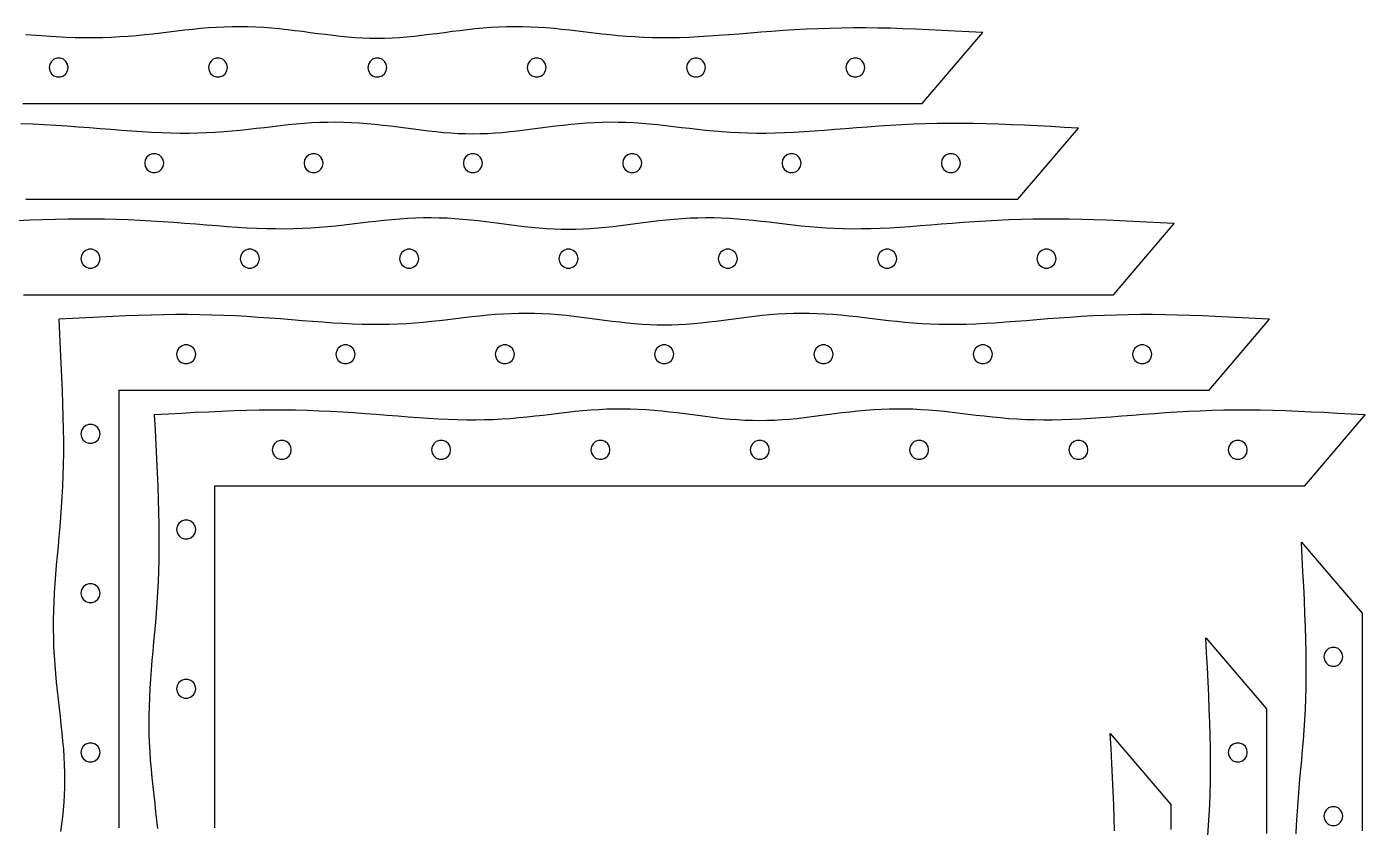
# Model space of a CAD drawing. Header units: metres. Extents: x 28 to 1492, y 12 to 1398.
# Drawn here: x 530 to 950, y 806.5 to 1057.8 of the extents above; entities that cross this region are included whole.
import ezdxf

# ---------------------------------------------------------------- set-up
doc = ezdxf.new("R2010")
doc.units = ezdxf.units.M

msp = doc.modelspace()

# ---------------------------------------------------------------- linework, layer by layer
for points in [[(528.76, 1033.69), (531.72, 1033.69), (534.64, 1033.69), (537.51, 1033.69), (540.34, 1033.69), (543.13, 1033.69), (545.89, 1033.69), (548.6, 1033.7), (551.28, 1033.7), (553.93, 1033.69), (556.54, 1033.69), (559.13, 1033.69), (561.68, 1033.69), (564.21, 1033.69), (566.7, 1033.69), (569.17, 1033.69), (571.62, 1033.69), (574.04, 1033.69), (576.44, 1033.7), (578.82, 1033.69), (581.18, 1033.69), (583.51, 1033.69), (585.83, 1033.7), (588.13, 1033.69), (590.42, 1033.7), (592.68, 1033.69), (594.93, 1033.69), (597.17, 1033.69), (599.4, 1033.69), (601.61, 1033.7), (603.8, 1033.69), (605.99, 1033.69), (608.17, 1033.69), (610.33, 1033.7), (612.49, 1033.69), (614.64, 1033.69), (616.78, 1033.69), (618.91, 1033.7), (621.04, 1033.7), (623.16, 1033.69), (625.28, 1033.69), (627.39, 1033.69), (629.5, 1033.7), (631.6, 1033.7), (633.71, 1033.69), (635.81, 1033.69), (637.91, 1033.69), (640, 1033.7), (642.09, 1033.69), (644.19, 1033.69), (646.29, 1033.7), (648.4, 1033.7), (650.5, 1033.7), (652.61, 1033.69), (654.72, 1033.69), (656.84, 1033.69), (658.96, 1033.7), (661.09, 1033.7), (663.22, 1033.69), (665.36, 1033.69), (667.51, 1033.69), (669.67, 1033.69), (671.83, 1033.69), (674.01, 1033.7), (676.2, 1033.69), (678.39, 1033.69), (680.6, 1033.69), (682.83, 1033.7), (685.07, 1033.69), (687.32, 1033.7), (689.58, 1033.7), (691.87, 1033.69), (694.17, 1033.69), (696.49, 1033.69), (698.82, 1033.7), (701.18, 1033.69), (703.56, 1033.69), (705.96, 1033.69), (708.38, 1033.69), (710.83, 1033.69), (713.3, 1033.69), (715.79, 1033.69), (718.32, 1033.69), (720.87, 1033.7), (723.46, 1033.69), (726.07, 1033.7), (728.72, 1033.69), (731.4, 1033.69), (734.11, 1033.7), (736.87, 1033.69), (739.66, 1033.7), (742.49, 1033.69), (745.36, 1033.7), (748.28, 1033.7), (751.24, 1033.69), (754.25, 1033.7), (757.31, 1033.69), (760.43, 1033.69), (763.59, 1033.7), (766.82, 1033.69), (770.1, 1033.7), (773.44, 1033.7), (776.85, 1033.69), (780.33, 1033.69), (783.88, 1033.69), (787.5, 1033.7), (791.2, 1033.69), (794.98, 1033.69), (798.85, 1033.7), (802.8, 1033.7), (806.85, 1033.69), (811, 1033.7), (830, 1056)], [(830, 1056), (825.61, 1056.22), (821.33, 1056.45), (817.13, 1056.67), (813.01, 1056.87), (808.95, 1057.05), (804.95, 1057.2), (801.01, 1057.32), (797.11, 1057.41), (793.25, 1057.45), (789.43, 1057.45), (785.65, 1057.4), (781.91, 1057.31), (778.2, 1057.18), (774.54, 1057.02), (770.92, 1056.82), (767.35, 1056.59), (763.83, 1056.34), (760.36, 1056.07), (756.95, 1055.8), (753.59, 1055.53), (750.3, 1055.27), (747.07, 1055.03), (743.91, 1054.81), (740.81, 1054.63), (737.77, 1054.49), (734.8, 1054.38), (731.9, 1054.33), (729.05, 1054.32), (726.26, 1054.37), (723.52, 1054.46), (720.83, 1054.6), (718.18, 1054.78), (715.57, 1055), (712.99, 1055.25), (710.44, 1055.53), (707.92, 1055.82), (705.4, 1056.12), (702.91, 1056.42), (700.42, 1056.71), (697.94, 1056.98), (695.46, 1057.23), (692.98, 1057.43), (690.51, 1057.6), (688.03, 1057.72), (685.55, 1057.79), (683.08, 1057.81), (680.6, 1057.77), (678.13, 1057.68), (675.66, 1057.54), (673.2, 1057.35), (670.75, 1057.12), (668.31, 1056.86), (665.88, 1056.57), (663.46, 1056.27), (661.06, 1055.95), (658.67, 1055.63), (656.3, 1055.33), (653.94, 1055.04), (651.59, 1054.78), (649.26, 1054.56), (646.93, 1054.38), (644.62, 1054.24), (642.3, 1054.16), (640, 1054.14), (637.7, 1054.16), (635.38, 1054.24), (633.07, 1054.38), (630.74, 1054.56), (628.41, 1054.78), (626.06, 1055.04), (623.7, 1055.33), (621.33, 1055.63), (618.94, 1055.95), (616.54, 1056.27), (614.12, 1056.57), (611.69, 1056.86), (609.25, 1057.12), (606.8, 1057.35), (604.34, 1057.54), (601.87, 1057.68), (599.4, 1057.77), (596.92, 1057.81), (594.45, 1057.79), (591.97, 1057.72), (589.49, 1057.6), (587.02, 1057.43), (584.54, 1057.23), (582.06, 1056.98), (579.58, 1056.71), (577.09, 1056.42), (574.6, 1056.12), (572.08, 1055.82), (569.56, 1055.53), (567.01, 1055.25), (564.43, 1055), (561.82, 1054.78), (559.17, 1054.6), (556.48, 1054.46), (553.74, 1054.37), (550.95, 1054.32), (548.1, 1054.33), (545.2, 1054.38), (542.23, 1054.49), (539.19, 1054.63), (536.09, 1054.81), (532.93, 1055.03), (529.7, 1055.27)], [(543, 1045), (542.81, 1046.02), (542.29, 1046.92), (541.5, 1047.59), (540.52, 1047.95), (539.48, 1047.95), (538.51, 1047.59), (537.71, 1046.92), (537.19, 1046.02), (537, 1045), (537.19, 1043.98), (537.71, 1043.08), (538.5, 1042.41), (539.48, 1042.05), (540.52, 1042.05), (541.5, 1042.41), (542.29, 1043.08), (542.81, 1043.98), (543, 1045)], [(593, 1045), (592.81, 1046.02), (592.29, 1046.92), (591.5, 1047.59), (590.52, 1047.95), (589.48, 1047.95), (588.51, 1047.59), (587.71, 1046.92), (587.19, 1046.02), (587, 1045), (587.19, 1043.98), (587.71, 1043.08), (588.5, 1042.41), (589.48, 1042.05), (590.52, 1042.05), (591.5, 1042.41), (592.29, 1043.08), (592.81, 1043.98), (593, 1045)], [(643, 1045), (642.81, 1046.02), (642.29, 1046.92), (641.5, 1047.59), (640.52, 1047.95), (639.48, 1047.95), (638.51, 1047.59), (637.71, 1046.92), (637.19, 1046.02), (637, 1045), (637.19, 1043.98), (637.71, 1043.08), (638.5, 1042.41), (639.48, 1042.05), (640.52, 1042.05), (641.5, 1042.41), (642.29, 1043.08), (642.81, 1043.98), (643, 1045)], [(693, 1045), (692.81, 1046.02), (692.29, 1046.92), (691.5, 1047.59), (690.52, 1047.95), (689.48, 1047.95), (688.51, 1047.59), (687.71, 1046.92), (687.19, 1046.02), (687, 1045), (687.19, 1043.98), (687.71, 1043.08), (688.5, 1042.41), (689.48, 1042.05), (690.52, 1042.05), (691.5, 1042.41), (692.29, 1043.08), (692.81, 1043.98), (693, 1045)], [(743, 1045), (742.81, 1046.02), (742.29, 1046.92), (741.5, 1047.59), (740.52, 1047.95), (739.48, 1047.95), (738.51, 1047.59), (737.71, 1046.92), (737.19, 1046.02), (737, 1045), (737.19, 1043.98), (737.71, 1043.08), (738.5, 1042.41), (739.48, 1042.05), (740.52, 1042.05), (741.5, 1042.41), (742.29, 1043.08), (742.81, 1043.98), (743, 1045)], [(793, 1045), (792.81, 1046.02), (792.29, 1046.92), (791.5, 1047.59), (790.52, 1047.95), (789.48, 1047.95), (788.51, 1047.59), (787.71, 1046.92), (787.19, 1046.02), (787, 1045), (787.19, 1043.98), (787.71, 1043.08), (788.5, 1042.41), (789.48, 1042.05), (790.52, 1042.05), (791.5, 1042.41), (792.29, 1043.08), (792.81, 1043.98), (793, 1045)], [(860, 1026), (855.61, 1026.22), (851.33, 1026.45), (847.13, 1026.67), (843.01, 1026.87), (838.95, 1027.05), (834.95, 1027.2), (831.01, 1027.32), (827.11, 1027.41), (823.25, 1027.45), (819.43, 1027.45), (815.65, 1027.4), (811.91, 1027.31), (808.2, 1027.18), (804.54, 1027.02), (800.92, 1026.82), (797.35, 1026.59), (793.83, 1026.34), (790.36, 1026.07), (786.95, 1025.8), (783.59, 1025.53), (780.3, 1025.27), (777.07, 1025.03), (773.91, 1024.81), (770.81, 1024.63), (767.77, 1024.49), (764.8, 1024.38), (761.9, 1024.33), (759.05, 1024.32), (756.26, 1024.37), (753.52, 1024.46), (750.83, 1024.6), (748.18, 1024.78), (745.57, 1025), (742.99, 1025.25), (740.44, 1025.53), (737.92, 1025.82), (735.4, 1026.12), (732.91, 1026.42), (730.42, 1026.71), (727.94, 1026.98), (725.46, 1027.23), (722.98, 1027.43), (720.51, 1027.6), (718.03, 1027.72), (715.55, 1027.79), (713.08, 1027.81), (710.6, 1027.77), (708.13, 1027.68), (705.66, 1027.54), (703.2, 1027.35), (700.75, 1027.12), (698.31, 1026.86), (695.88, 1026.57), (693.46, 1026.27), (691.06, 1025.95), (688.67, 1025.63), (686.3, 1025.33), (683.94, 1025.04), (681.59, 1024.78), (679.26, 1024.56), (676.93, 1024.38), (674.62, 1024.24), (672.3, 1024.16), (670, 1024.14), (667.7, 1024.16), (665.38, 1024.24), (663.07, 1024.38), (660.74, 1024.56), (658.41, 1024.78), (656.06, 1025.04), (653.7, 1025.33), (651.33, 1025.63), (648.94, 1025.95), (646.54, 1026.27), (644.12, 1026.57), (641.69, 1026.86), (639.25, 1027.12), (636.8, 1027.35), (634.34, 1027.54), (631.87, 1027.68), (629.4, 1027.77), (626.92, 1027.81), (624.45, 1027.79), (621.97, 1027.72), (619.49, 1027.6), (617.02, 1027.43), (614.54, 1027.23), (612.06, 1026.98), (609.58, 1026.71), (607.09, 1026.42), (604.6, 1026.12), (602.08, 1025.82), (599.56, 1025.53), (597.01, 1025.25), (594.43, 1025), (591.82, 1024.78), (589.17, 1024.6), (586.48, 1024.46), (583.74, 1024.37), (580.95, 1024.32), (578.1, 1024.33), (575.2, 1024.38), (572.23, 1024.49), (569.19, 1024.63), (566.09, 1024.81), (562.93, 1025.03), (559.7, 1025.27), (556.41, 1025.53), (553.05, 1025.8), (549.64, 1026.07), (546.17, 1026.34), (542.65, 1026.59), (539.08, 1026.82), (535.46, 1027.02), (531.8, 1027.18), (528.09, 1027.31)], [(529.67, 1003.69), (533.15, 1003.69), (536.56, 1003.7), (539.9, 1003.69), (543.18, 1003.69), (546.41, 1003.69), (549.57, 1003.69), (552.69, 1003.7), (555.75, 1003.69), (558.76, 1003.69), (561.72, 1003.69), (564.64, 1003.69), (567.51, 1003.69), (570.34, 1003.69), (573.13, 1003.69), (575.89, 1003.69), (578.6, 1003.7), (581.28, 1003.7), (583.93, 1003.69), (586.54, 1003.69), (589.13, 1003.69), (591.68, 1003.69), (594.21, 1003.69), (596.7, 1003.69), (599.17, 1003.69), (601.62, 1003.69), (604.04, 1003.69), (606.44, 1003.7), (608.82, 1003.69), (611.18, 1003.69), (613.51, 1003.69), (615.83, 1003.7), (618.13, 1003.69), (620.42, 1003.7), (622.68, 1003.69), (624.93, 1003.69), (627.17, 1003.69), (629.4, 1003.69), (631.61, 1003.7), (633.8, 1003.69), (635.99, 1003.69), (638.17, 1003.69), (640.33, 1003.7), (642.49, 1003.69), (644.64, 1003.69), (646.78, 1003.69), (648.91, 1003.7), (651.04, 1003.7), (653.16, 1003.69), (655.28, 1003.69), (657.39, 1003.69), (659.5, 1003.7), (661.6, 1003.7), (663.71, 1003.69), (665.81, 1003.69), (667.91, 1003.69), (670, 1003.7), (672.09, 1003.69), (674.19, 1003.69), (676.29, 1003.7), (678.4, 1003.7), (680.5, 1003.7), (682.61, 1003.69), (684.72, 1003.69), (686.84, 1003.69), (688.96, 1003.7), (691.09, 1003.7), (693.22, 1003.69), (695.36, 1003.69), (697.51, 1003.69), (699.67, 1003.69), (701.83, 1003.69), (704.01, 1003.7), (706.2, 1003.69), (708.39, 1003.69), (710.6, 1003.69), (712.83, 1003.7), (715.07, 1003.69), (717.32, 1003.7), (719.58, 1003.7), (721.87, 1003.69), (724.17, 1003.69), (726.49, 1003.69), (728.82, 1003.7), (731.18, 1003.69), (733.56, 1003.69), (735.96, 1003.69), (738.38, 1003.69), (740.83, 1003.69), (743.3, 1003.69), (745.79, 1003.69), (748.32, 1003.69), (750.87, 1003.7), (753.46, 1003.69), (756.07, 1003.7), (758.72, 1003.69), (761.4, 1003.69), (764.11, 1003.7), (766.87, 1003.69), (769.66, 1003.7), (772.49, 1003.69), (775.36, 1003.7), (778.28, 1003.7), (781.24, 1003.69), (784.25, 1003.7), (787.31, 1003.69), (790.43, 1003.69), (793.59, 1003.7), (796.82, 1003.69), (800.1, 1003.7), (803.44, 1003.7), (806.85, 1003.69), (810.33, 1003.69), (813.88, 1003.69), (817.5, 1003.7), (821.2, 1003.69), (824.98, 1003.69), (828.85, 1003.7), (832.8, 1003.7), (836.85, 1003.69), (841, 1003.7), (860, 1026)], [(573, 1015), (572.81, 1016.02), (572.29, 1016.92), (571.5, 1017.59), (570.52, 1017.95), (569.48, 1017.95), (568.51, 1017.59), (567.71, 1016.92), (567.19, 1016.02), (567, 1015), (567.19, 1013.98), (567.71, 1013.08), (568.5, 1012.41), (569.48, 1012.05), (570.52, 1012.05), (571.5, 1012.41), (572.29, 1013.08), (572.81, 1013.98), (573, 1015)], [(623, 1015), (622.81, 1016.02), (622.29, 1016.92), (621.5, 1017.59), (620.52, 1017.95), (619.48, 1017.95), (618.51, 1017.59), (617.71, 1016.92), (617.19, 1016.02), (617, 1015), (617.19, 1013.98), (617.71, 1013.08), (618.5, 1012.41), (619.48, 1012.05), (620.52, 1012.05), (621.5, 1012.41), (622.29, 1013.08), (622.81, 1013.98), (623, 1015)], [(673, 1015), (672.81, 1016.02), (672.29, 1016.92), (671.5, 1017.59), (670.52, 1017.95), (669.48, 1017.95), (668.51, 1017.59), (667.71, 1016.92), (667.19, 1016.02), (667, 1015), (667.19, 1013.98), (667.71, 1013.08), (668.5, 1012.41), (669.48, 1012.05), (670.52, 1012.05), (671.5, 1012.41), (672.29, 1013.08), (672.81, 1013.98), (673, 1015)], [(723, 1015), (722.81, 1016.02), (722.29, 1016.92), (721.5, 1017.59), (720.52, 1017.95), (719.48, 1017.95), (718.51, 1017.59), (717.71, 1016.92), (717.19, 1016.02), (717, 1015), (717.19, 1013.98), (717.71, 1013.08), (718.5, 1012.41), (719.48, 1012.05), (720.52, 1012.05), (721.5, 1012.41), (722.29, 1013.08), (722.81, 1013.98), (723, 1015)], [(773, 1015), (772.81, 1016.02), (772.29, 1016.92), (771.5, 1017.59), (770.52, 1017.95), (769.48, 1017.95), (768.51, 1017.59), (767.71, 1016.92), (767.19, 1016.02), (767, 1015), (767.19, 1013.98), (767.71, 1013.08), (768.5, 1012.41), (769.48, 1012.05), (770.52, 1012.05), (771.5, 1012.41), (772.29, 1013.08), (772.81, 1013.98), (773, 1015)], [(823, 1015), (822.81, 1016.02), (822.29, 1016.92), (821.5, 1017.59), (820.52, 1017.95), (819.48, 1017.95), (818.51, 1017.59), (817.71, 1016.92), (817.19, 1016.02), (817, 1015), (817.19, 1013.98), (817.71, 1013.08), (818.5, 1012.41), (819.48, 1012.05), (820.52, 1012.05), (821.5, 1012.41), (822.29, 1013.08), (822.81, 1013.98), (823, 1015)], [(890, 996), (885.61, 996.22), (881.33, 996.45), (877.13, 996.67), (873.01, 996.87), (868.95, 997.05), (864.95, 997.2), (861.01, 997.32), (857.11, 997.41), (853.25, 997.45), (849.43, 997.45), (845.65, 997.4), (841.91, 997.31), (838.2, 997.18), (834.54, 997.02), (830.92, 996.82), (827.35, 996.59), (823.83, 996.34), (820.36, 996.07), (816.95, 995.8), (813.59, 995.53), (810.3, 995.27), (807.07, 995.03), (803.91, 994.81), (800.81, 994.63), (797.77, 994.49), (794.8, 994.38), (791.9, 994.33), (789.05, 994.32), (786.26, 994.37), (783.52, 994.46), (780.83, 994.6), (778.18, 994.78), (775.57, 995), (772.99, 995.25), (770.44, 995.53), (767.92, 995.82), (765.4, 996.12), (762.91, 996.42), (760.42, 996.71), (757.94, 996.98), (755.46, 997.23), (752.98, 997.43), (750.51, 997.6), (748.03, 997.72), (745.55, 997.79), (743.08, 997.81), (740.6, 997.77), (738.13, 997.68), (735.66, 997.54), (733.2, 997.35), (730.75, 997.12), (728.31, 996.86), (725.88, 996.57), (723.46, 996.27), (721.06, 995.95), (718.67, 995.63), (716.3, 995.33), (713.94, 995.04), (711.59, 994.78), (709.26, 994.56), (706.93, 994.38), (704.62, 994.24), (702.3, 994.16), (700, 994.14), (697.7, 994.16), (695.38, 994.24), (693.07, 994.38), (690.74, 994.56), (688.41, 994.78), (686.06, 995.04), (683.7, 995.33), (681.33, 995.63), (678.94, 995.95), (676.54, 996.27), (674.12, 996.57), (671.69, 996.86), (669.25, 997.12), (666.8, 997.35), (664.34, 997.54), (661.87, 997.68), (659.4, 997.77), (656.92, 997.81), (654.45, 997.79), (651.97, 997.72), (649.49, 997.6), (647.02, 997.43), (644.54, 997.23), (642.06, 996.98), (639.58, 996.71), (637.09, 996.42), (634.6, 996.12), (632.08, 995.82), (629.56, 995.53), (627.01, 995.25), (624.43, 995), (621.82, 994.78), (619.17, 994.6), (616.48, 994.46), (613.74, 994.37), (610.95, 994.32), (608.1, 994.33), (605.2, 994.38), (602.23, 994.49), (599.19, 994.63), (596.09, 994.81), (592.93, 995.03), (589.7, 995.27), (586.41, 995.53), (583.05, 995.8), (579.64, 996.07), (576.17, 996.34), (572.65, 996.59), (569.08, 996.82), (565.46, 997.02), (561.8, 997.18), (558.09, 997.31), (554.35, 997.4), (550.57, 997.45), (546.75, 997.45), (542.89, 997.41), (538.99, 997.32), (535.05, 997.2), (531.05, 997.05), (526.99, 996.87)], [(529.01, 973.69), (533.15, 973.69), (537.2, 973.69), (541.15, 973.69), (545.02, 973.69), (548.8, 973.69), (552.5, 973.69), (556.12, 973.69), (559.67, 973.69), (563.15, 973.69), (566.56, 973.7), (569.9, 973.69), (573.18, 973.69), (576.41, 973.69), (579.57, 973.69), (582.69, 973.7), (585.75, 973.69), (588.76, 973.69), (591.72, 973.69), (594.64, 973.69), (597.51, 973.69), (600.34, 973.69), (603.13, 973.69), (605.89, 973.69), (608.6, 973.7), (611.28, 973.7), (613.93, 973.69), (616.54, 973.69), (619.13, 973.69), (621.68, 973.69), (624.21, 973.69), (626.7, 973.69), (629.17, 973.69), (631.62, 973.69), (634.04, 973.69), (636.44, 973.7), (638.82, 973.69), (641.18, 973.69), (643.51, 973.69), (645.83, 973.7), (648.13, 973.69), (650.42, 973.7), (652.68, 973.69), (654.93, 973.69), (657.17, 973.69), (659.4, 973.69), (661.61, 973.7), (663.8, 973.69), (665.99, 973.69), (668.17, 973.69), (670.33, 973.7), (672.49, 973.69), (674.64, 973.69), (676.78, 973.69), (678.91, 973.7), (681.04, 973.7), (683.16, 973.69), (685.28, 973.69), (687.39, 973.69), (689.5, 973.7), (691.6, 973.7), (693.71, 973.69), (695.81, 973.69), (697.91, 973.69), (700, 973.7), (702.09, 973.69), (704.19, 973.69), (706.29, 973.7), (708.4, 973.7), (710.5, 973.7), (712.61, 973.69), (714.72, 973.69), (716.84, 973.69), (718.96, 973.7), (721.09, 973.7), (723.22, 973.69), (725.36, 973.69), (727.51, 973.69), (729.67, 973.69), (731.83, 973.69), (734.01, 973.7), (736.2, 973.69), (738.39, 973.69), (740.6, 973.69), (742.83, 973.7), (745.07, 973.69), (747.32, 973.7), (749.58, 973.7), (751.87, 973.69), (754.17, 973.69), (756.49, 973.69), (758.82, 973.7), (761.18, 973.69), (763.56, 973.69), (765.96, 973.69), (768.38, 973.69), (770.83, 973.69), (773.3, 973.69), (775.79, 973.69), (778.32, 973.69), (780.87, 973.7), (783.46, 973.69), (786.07, 973.7), (788.72, 973.69), (791.4, 973.69), (794.11, 973.7), (796.87, 973.69), (799.66, 973.7), (802.49, 973.69), (805.36, 973.7), (808.28, 973.7), (811.24, 973.69), (814.25, 973.7), (817.31, 973.69), (820.43, 973.69), (823.59, 973.7), (826.82, 973.69), (830.1, 973.7), (833.44, 973.7), (836.85, 973.69), (840.33, 973.69), (843.88, 973.69), (847.5, 973.7), (851.2, 973.69), (854.98, 973.69), (858.85, 973.7), (862.8, 973.7), (866.85, 973.69), (871, 973.7), (890, 996)], [(553, 985), (552.81, 986.02), (552.29, 986.92), (551.5, 987.59), (550.52, 987.95), (549.48, 987.95), (548.51, 987.59), (547.71, 986.92), (547.19, 986.02), (547, 985), (547.19, 983.98), (547.71, 983.08), (548.5, 982.41), (549.48, 982.05), (550.52, 982.05), (551.5, 982.41), (552.29, 983.08), (552.81, 983.98), (553, 985)], [(603, 985), (602.81, 986.02), (602.29, 986.92), (601.5, 987.59), (600.52, 987.95), (599.48, 987.95), (598.51, 987.59), (597.71, 986.92), (597.19, 986.02), (597, 985), (597.19, 983.98), (597.71, 983.08), (598.5, 982.41), (599.48, 982.05), (600.52, 982.05), (601.5, 982.41), (602.29, 983.08), (602.81, 983.98), (603, 985)], [(653, 985), (652.81, 986.02), (652.29, 986.92), (651.5, 987.59), (650.52, 987.95), (649.48, 987.95), (648.51, 987.59), (647.71, 986.92), (647.19, 986.02), (647, 985), (647.19, 983.98), (647.71, 983.08), (648.5, 982.41), (649.48, 982.05), (650.52, 982.05), (651.5, 982.41), (652.29, 983.08), (652.81, 983.98), (653, 985)], [(703, 985), (702.81, 986.02), (702.29, 986.92), (701.5, 987.59), (700.52, 987.95), (699.48, 987.95), (698.51, 987.59), (697.71, 986.92), (697.19, 986.02), (697, 985), (697.19, 983.98), (697.71, 983.08), (698.5, 982.41), (699.48, 982.05), (700.52, 982.05), (701.5, 982.41), (702.29, 983.08), (702.81, 983.98), (703, 985)], [(753, 985), (752.81, 986.02), (752.29, 986.92), (751.5, 987.59), (750.52, 987.95), (749.48, 987.95), (748.51, 987.59), (747.71, 986.92), (747.19, 986.02), (747, 985), (747.19, 983.98), (747.71, 983.08), (748.5, 982.41), (749.48, 982.05), (750.52, 982.05), (751.5, 982.41), (752.29, 983.08), (752.81, 983.98), (753, 985)], [(803, 985), (802.81, 986.02), (802.29, 986.92), (801.5, 987.59), (800.52, 987.95), (799.48, 987.95), (798.51, 987.59), (797.71, 986.92), (797.19, 986.02), (797, 985), (797.19, 983.98), (797.71, 983.08), (798.5, 982.41), (799.48, 982.05), (800.52, 982.05), (801.5, 982.41), (802.29, 983.08), (802.81, 983.98), (803, 985)], [(853, 985), (852.81, 986.02), (852.29, 986.92), (851.5, 987.59), (850.52, 987.95), (849.48, 987.95), (848.51, 987.59), (847.71, 986.92), (847.19, 986.02), (847, 985), (847.19, 983.98), (847.71, 983.08), (848.5, 982.41), (849.48, 982.05), (850.52, 982.05), (851.5, 982.41), (852.29, 983.08), (852.81, 983.98), (853, 985)], [(920, 966), (915.61, 966.22), (911.33, 966.45), (907.13, 966.67), (903.01, 966.87), (898.95, 967.05), (894.95, 967.2), (891.01, 967.32), (887.11, 967.41), (883.25, 967.45), (879.43, 967.45), (875.65, 967.4), (871.91, 967.31), (868.2, 967.18), (864.54, 967.02), (860.92, 966.82), (857.35, 966.59), (853.83, 966.34), (850.36, 966.07), (846.95, 965.8), (843.59, 965.53), (840.3, 965.27), (837.07, 965.03), (833.91, 964.81), (830.81, 964.63), (827.77, 964.49), (824.8, 964.38), (821.9, 964.33), (819.05, 964.32), (816.26, 964.37), (813.52, 964.46), (810.83, 964.6), (808.18, 964.78), (805.57, 965), (802.99, 965.25), (800.44, 965.53), (797.92, 965.82), (795.4, 966.12), (792.91, 966.42), (790.42, 966.71), (787.94, 966.98), (785.46, 967.23), (782.98, 967.43), (780.51, 967.6), (778.03, 967.72), (775.55, 967.79), (773.08, 967.81), (770.6, 967.77), (768.13, 967.68), (765.66, 967.54), (763.2, 967.35), (760.75, 967.12), (758.31, 966.86), (755.88, 966.57), (753.46, 966.27), (751.06, 965.95), (748.67, 965.63), (746.3, 965.33), (743.94, 965.04), (741.59, 964.78), (739.26, 964.56), (736.93, 964.38), (734.62, 964.24), (732.3, 964.16), (730, 964.14), (727.7, 964.16), (725.38, 964.24), (723.07, 964.38), (720.74, 964.56), (718.41, 964.78), (716.06, 965.04), (713.7, 965.33), (711.33, 965.63), (708.94, 965.95), (706.54, 966.27), (704.12, 966.57), (701.69, 966.86), (699.25, 967.12), (696.8, 967.35), (694.34, 967.54), (691.87, 967.68), (689.4, 967.77), (686.92, 967.81), (684.45, 967.79), (681.97, 967.72), (679.49, 967.6), (677.02, 967.43), (674.54, 967.23), (672.06, 966.98), (669.58, 966.71), (667.09, 966.42), (664.6, 966.12), (662.08, 965.82), (659.56, 965.53), (657.01, 965.25), (654.43, 965), (651.82, 964.78), (649.17, 964.6), (646.48, 964.46), (643.74, 964.37), (640.95, 964.32), (638.1, 964.33), (635.2, 964.38), (632.23, 964.49), (629.19, 964.63), (626.09, 964.81), (622.93, 965.03), (619.7, 965.27), (616.41, 965.53), (613.05, 965.8), (609.64, 966.07), (606.17, 966.34), (602.65, 966.59), (599.08, 966.82), (595.46, 967.02), (591.8, 967.18), (588.09, 967.31), (584.35, 967.4), (580.57, 967.45), (576.75, 967.45), (572.89, 967.41), (568.99, 967.32), (565.05, 967.2), (561.05, 967.05), (556.99, 966.87), (552.87, 966.67), (548.67, 966.45), (544.39, 966.22), (540.01, 966), (540.24, 961.26), (540.47, 956.65), (540.69, 952.16), (540.9, 947.78), (541.08, 943.53), (541.24, 939.4), (541.36, 935.38), (541.45, 931.48), (541.49, 927.7), (541.49, 924.02), (541.44, 920.44), (541.35, 916.96), (541.22, 913.58), (541.05, 910.27), (540.84, 907.04), (540.61, 903.88), (540.35, 900.78), (540.08, 897.73), (539.81, 894.72), (539.53, 891.76), (539.27, 888.82), (539.02, 885.91), (538.8, 883.02), (538.61, 880.14), (538.46, 877.28), (538.36, 874.43), (538.3, 871.59), (538.3, 868.76), (538.34, 865.94), (538.43, 863.12), (538.58, 860.33), (538.76, 857.54), (538.99, 854.78), (539.25, 852.03), (539.53, 849.31), (539.83, 846.61), (540.14, 843.94), (540.44, 841.3), (540.74, 838.69), (541.02, 836.12), (541.26, 833.58), (541.48, 831.07), (541.65, 828.6), (541.77, 826.15), (541.84, 823.74), (541.86, 821.36), (541.82, 819), (541.73, 816.66), (541.58, 814.34), (541.39, 812.03), (541.16, 809.74), (540.89, 807.46), (540.6, 805.18)], [(559, 806.33), (559, 808.4), (559.01, 810.47), (559, 812.56), (559, 814.65), (559, 816.76), (559.01, 818.87), (559, 821), (559, 823.14), (559, 825.3), (559, 827.47), (559, 829.65), (559, 831.85), (559, 834.07), (559, 836.31), (559, 838.57), (559, 840.84), (559, 843.14), (559, 845.46), (559, 847.8), (559, 850.17), (559, 852.56), (559, 854.98), (559, 857.42), (559, 859.89), (559, 862.39), (559, 864.93), (559, 867.49), (559, 870.09), (559, 872.73), (559, 875.4), (559, 878.11), (559, 880.86), (559, 883.66), (559, 886.49), (559, 889.38), (559, 892.31), (559, 895.29), (559, 898.32), (559, 901.4), (559, 904.55), (559, 907.75), (559, 911.01), (559, 914.34), (559, 917.74), (559, 921.2), (559, 924.74), (559, 928.36), (559.01, 932.06), (559, 935.85), (559, 939.73), (559.01, 943.69), (563.15, 943.69), (567.2, 943.69), (571.15, 943.69), (575.02, 943.69), (578.8, 943.69), (582.5, 943.69), (586.12, 943.69), (589.67, 943.69), (593.15, 943.69), (596.56, 943.7), (599.9, 943.69), (603.18, 943.69), (606.41, 943.69), (609.57, 943.69), (612.69, 943.7), (615.75, 943.69), (618.76, 943.69), (621.72, 943.69), (624.64, 943.69), (627.51, 943.69), (630.34, 943.69), (633.13, 943.69), (635.89, 943.69), (638.6, 943.7), (641.28, 943.7), (643.93, 943.69), (646.54, 943.69), (649.13, 943.69), (651.68, 943.69), (654.21, 943.69), (656.7, 943.69), (659.17, 943.69), (661.62, 943.69), (664.04, 943.69), (666.44, 943.7), (668.82, 943.69), (671.18, 943.69), (673.51, 943.69), (675.83, 943.7), (678.13, 943.69), (680.42, 943.7), (682.68, 943.69), (684.93, 943.69), (687.17, 943.69), (689.4, 943.69), (691.61, 943.7), (693.8, 943.69), (695.99, 943.69), (698.17, 943.69), (700.33, 943.7), (702.49, 943.69), (704.64, 943.69), (706.78, 943.69), (708.91, 943.7), (711.04, 943.7), (713.16, 943.69), (715.28, 943.69), (717.39, 943.69), (719.5, 943.7), (721.6, 943.7), (723.71, 943.69), (725.81, 943.69), (727.91, 943.69), (730, 943.7), (732.09, 943.69), (734.19, 943.69), (736.29, 943.7), (738.4, 943.7), (740.5, 943.7), (742.61, 943.69), (744.72, 943.69), (746.84, 943.69), (748.96, 943.7), (751.09, 943.7), (753.22, 943.69), (755.36, 943.69), (757.51, 943.69), (759.67, 943.69), (761.83, 943.69), (764.01, 943.7), (766.2, 943.69), (768.39, 943.69), (770.6, 943.69), (772.83, 943.7), (775.07, 943.69), (777.32, 943.7), (779.58, 943.7), (781.87, 943.69), (784.17, 943.69), (786.49, 943.69), (788.82, 943.7), (791.18, 943.69), (793.56, 943.69), (795.96, 943.69), (798.38, 943.69), (800.83, 943.69), (803.3, 943.69), (805.79, 943.69), (808.32, 943.69), (810.87, 943.7), (813.46, 943.69), (816.07, 943.7), (818.72, 943.69), (821.4, 943.69), (824.11, 943.7), (826.87, 943.69), (829.66, 943.7), (832.49, 943.69), (835.36, 943.7), (838.28, 943.7), (841.24, 943.69), (844.25, 943.7), (847.31, 943.69), (850.43, 943.69), (853.59, 943.7), (856.82, 943.69), (860.1, 943.7), (863.44, 943.7), (866.85, 943.69), (870.33, 943.69), (873.88, 943.69), (877.5, 943.7), (881.2, 943.69), (884.98, 943.69), (888.85, 943.7), (892.8, 943.7), (896.85, 943.69), (901, 943.7), (920, 966)], [(583, 955), (582.81, 956.02), (582.29, 956.92), (581.5, 957.59), (580.52, 957.95), (579.48, 957.95), (578.51, 957.59), (577.71, 956.92), (577.19, 956.02), (577, 955), (577.19, 953.98), (577.71, 953.08), (578.5, 952.41), (579.48, 952.05), (580.52, 952.05), (581.5, 952.41), (582.29, 953.08), (582.81, 953.98), (583, 955)], [(633, 955), (632.81, 956.02), (632.29, 956.92), (631.5, 957.59), (630.52, 957.95), (629.48, 957.95), (628.51, 957.59), (627.71, 956.92), (627.19, 956.02), (627, 955), (627.19, 953.98), (627.71, 953.08), (628.5, 952.41), (629.48, 952.05), (630.52, 952.05), (631.5, 952.41), (632.29, 953.08), (632.81, 953.98), (633, 955)], [(683, 955), (682.81, 956.02), (682.29, 956.92), (681.5, 957.59), (680.52, 957.95), (679.48, 957.95), (678.51, 957.59), (677.71, 956.92), (677.19, 956.02), (677, 955), (677.19, 953.98), (677.71, 953.08), (678.5, 952.41), (679.48, 952.05), (680.52, 952.05), (681.5, 952.41), (682.29, 953.08), (682.81, 953.98), (683, 955)], [(733, 955), (732.81, 956.02), (732.29, 956.92), (731.5, 957.59), (730.52, 957.95), (729.48, 957.95), (728.51, 957.59), (727.71, 956.92), (727.19, 956.02), (727, 955), (727.19, 953.98), (727.71, 953.08), (728.5, 952.41), (729.48, 952.05), (730.52, 952.05), (731.5, 952.41), (732.29, 953.08), (732.81, 953.98), (733, 955)], [(783, 955), (782.81, 956.02), (782.29, 956.92), (781.5, 957.59), (780.52, 957.95), (779.48, 957.95), (778.51, 957.59), (777.71, 956.92), (777.19, 956.02), (777, 955), (777.19, 953.98), (777.71, 953.08), (778.5, 952.41), (779.48, 952.05), (780.52, 952.05), (781.5, 952.41), (782.29, 953.08), (782.81, 953.98), (783, 955)], [(833, 955), (832.81, 956.02), (832.29, 956.92), (831.5, 957.59), (830.52, 957.95), (829.48, 957.95), (828.51, 957.59), (827.71, 956.92), (827.19, 956.02), (827, 955), (827.19, 953.98), (827.71, 953.08), (828.5, 952.41), (829.48, 952.05), (830.52, 952.05), (831.5, 952.41), (832.29, 953.08), (832.81, 953.98), (833, 955)], [(883, 955), (882.81, 956.02), (882.29, 956.92), (881.5, 957.59), (880.52, 957.95), (879.48, 957.95), (878.51, 957.59), (877.71, 956.92), (877.19, 956.02), (877, 955), (877.19, 953.98), (877.71, 953.08), (878.5, 952.41), (879.48, 952.05), (880.52, 952.05), (881.5, 952.41), (882.29, 953.08), (882.81, 953.98), (883, 955)], [(950, 936), (945.61, 936.22), (941.33, 936.45), (937.13, 936.67), (933.01, 936.87), (928.95, 937.05), (924.95, 937.2), (921.01, 937.32), (917.11, 937.41), (913.25, 937.45), (909.43, 937.45), (905.65, 937.4), (901.91, 937.31), (898.2, 937.18), (894.54, 937.02), (890.92, 936.82), (887.35, 936.59), (883.83, 936.34), (880.36, 936.07), (876.95, 935.8), (873.59, 935.53), (870.3, 935.27), (867.07, 935.03), (863.91, 934.81), (860.81, 934.63), (857.77, 934.49), (854.8, 934.38), (851.9, 934.33), (849.05, 934.32), (846.26, 934.37), (843.52, 934.46), (840.83, 934.6), (838.18, 934.78), (835.57, 935), (832.99, 935.25), (830.44, 935.53), (827.92, 935.82), (825.4, 936.12), (822.91, 936.42), (820.42, 936.71), (817.94, 936.98), (815.46, 937.23), (812.98, 937.43), (810.51, 937.6), (808.03, 937.72), (805.55, 937.79), (803.08, 937.81), (800.6, 937.77), (798.13, 937.68), (795.66, 937.54), (793.2, 937.35), (790.75, 937.12), (788.31, 936.86), (785.88, 936.57), (783.46, 936.27), (781.06, 935.95), (778.67, 935.63), (776.3, 935.33), (773.94, 935.04), (771.59, 934.78), (769.26, 934.56), (766.93, 934.38), (764.62, 934.24), (762.3, 934.16), (760, 934.14), (757.7, 934.16), (755.38, 934.24), (753.07, 934.38), (750.74, 934.56), (748.41, 934.78), (746.06, 935.04), (743.7, 935.33), (741.33, 935.63), (738.94, 935.95), (736.54, 936.27), (734.12, 936.57), (731.69, 936.86), (729.25, 937.12), (726.8, 937.35), (724.34, 937.54), (721.87, 937.68), (719.4, 937.77), (716.92, 937.81), (714.45, 937.79), (711.97, 937.72), (709.49, 937.6), (707.02, 937.43), (704.54, 937.23), (702.06, 936.98), (699.58, 936.71), (697.09, 936.42), (694.6, 936.12), (692.08, 935.82), (689.56, 935.53), (687.01, 935.25), (684.43, 935), (681.82, 934.78), (679.17, 934.6), (676.48, 934.46), (673.74, 934.37), (670.95, 934.32), (668.1, 934.33), (665.2, 934.38), (662.23, 934.49), (659.19, 934.63), (656.09, 934.81), (652.93, 935.03), (649.7, 935.27), (646.41, 935.53), (643.05, 935.8), (639.64, 936.07), (636.17, 936.34), (632.65, 936.59), (629.08, 936.82), (625.46, 937.02), (621.8, 937.18), (618.09, 937.31), (614.35, 937.4), (610.57, 937.45), (606.75, 937.45), (602.89, 937.41), (598.99, 937.32), (595.05, 937.2), (591.05, 937.05), (586.99, 936.87), (582.87, 936.67), (578.67, 936.45), (574.39, 936.22), (570.01, 936), (570.24, 931.26), (570.47, 926.65), (570.69, 922.16), (570.9, 917.78), (571.08, 913.53), (571.24, 909.4), (571.36, 905.38), (571.45, 901.48), (571.49, 897.7), (571.49, 894.02), (571.44, 890.44), (571.35, 886.96), (571.22, 883.58), (571.05, 880.27), (570.84, 877.04), (570.61, 873.88), (570.35, 870.78), (570.08, 867.73), (569.81, 864.72), (569.53, 861.76), (569.27, 858.82), (569.02, 855.91), (568.8, 853.02), (568.61, 850.14), (568.46, 847.28), (568.36, 844.43), (568.3, 841.59), (568.3, 838.76), (568.34, 835.94), (568.43, 833.12), (568.58, 830.33), (568.76, 827.54), (568.99, 824.78), (569.25, 822.03), (569.53, 819.31), (569.83, 816.61), (570.14, 813.94), (570.44, 811.3), (570.74, 808.69), (571.02, 806.12)], [(553, 930), (552.81, 931.02), (552.29, 931.92), (551.5, 932.59), (550.52, 932.95), (549.48, 932.95), (548.51, 932.59), (547.71, 931.92), (547.19, 931.02), (547, 930), (547.19, 928.98), (547.71, 928.08), (548.5, 927.41), (549.48, 927.05), (550.52, 927.05), (551.5, 927.41), (552.29, 928.08), (552.81, 928.98), (553, 930)], [(589, 806.31), (589, 808.57), (589, 810.84), (589, 813.14), (589, 815.46), (589, 817.8), (589, 820.17), (589, 822.56), (589, 824.98), (589, 827.42), (589, 829.89), (589, 832.39), (589, 834.93), (589, 837.49), (589, 840.09), (589, 842.73), (589, 845.4), (589, 848.11), (589, 850.86), (589, 853.66), (589, 856.49), (589, 859.38), (589, 862.31), (589, 865.29), (589, 868.32), (589, 871.4), (589, 874.55), (589, 877.75), (589, 881.01), (589, 884.34), (589, 887.74), (589, 891.2), (589, 894.74), (589, 898.36), (589.01, 902.06), (589, 905.85), (589, 909.73), (589.01, 913.69), (593.15, 913.69), (597.2, 913.69), (601.15, 913.69), (605.02, 913.69), (608.8, 913.69), (612.5, 913.69), (616.12, 913.69), (619.67, 913.69), (623.15, 913.69), (626.56, 913.7), (629.9, 913.69), (633.18, 913.69), (636.41, 913.69), (639.57, 913.69), (642.69, 913.7), (645.75, 913.69), (648.76, 913.69), (651.72, 913.69), (654.64, 913.69), (657.51, 913.69), (660.34, 913.69), (663.13, 913.69), (665.89, 913.69), (668.6, 913.7), (671.28, 913.7), (673.93, 913.69), (676.54, 913.69), (679.13, 913.69), (681.68, 913.69), (684.21, 913.69), (686.7, 913.69), (689.17, 913.69), (691.62, 913.69), (694.04, 913.69), (696.44, 913.7), (698.82, 913.69), (701.18, 913.69), (703.51, 913.69), (705.83, 913.7), (708.13, 913.69), (710.42, 913.7), (712.68, 913.69), (714.93, 913.69), (717.17, 913.69), (719.4, 913.69), (721.61, 913.7), (723.8, 913.69), (725.99, 913.69), (728.17, 913.69), (730.33, 913.7), (732.49, 913.69), (734.64, 913.69), (736.78, 913.69), (738.91, 913.7), (741.04, 913.7), (743.16, 913.69), (745.28, 913.69), (747.39, 913.69), (749.5, 913.7), (751.6, 913.7), (753.71, 913.69), (755.81, 913.69), (757.91, 913.69), (760, 913.7), (762.09, 913.69), (764.19, 913.69), (766.29, 913.7), (768.4, 913.7), (770.5, 913.7), (772.61, 913.69), (774.72, 913.69), (776.84, 913.69), (778.96, 913.7), (781.09, 913.7), (783.22, 913.69), (785.36, 913.69), (787.51, 913.69), (789.67, 913.69), (791.83, 913.69), (794.01, 913.7), (796.2, 913.69), (798.39, 913.69), (800.6, 913.69), (802.83, 913.7), (805.07, 913.69), (807.32, 913.7), (809.58, 913.7), (811.87, 913.69), (814.17, 913.69), (816.49, 913.69), (818.82, 913.7), (821.18, 913.69), (823.56, 913.69), (825.96, 913.69), (828.38, 913.69), (830.83, 913.69), (833.3, 913.69), (835.79, 913.69), (838.32, 913.69), (840.87, 913.7), (843.46, 913.69), (846.07, 913.7), (848.72, 913.69), (851.4, 913.69), (854.11, 913.7), (856.87, 913.69), (859.66, 913.7), (862.49, 913.69), (865.36, 913.7), (868.28, 913.7), (871.24, 913.69), (874.25, 913.7), (877.31, 913.69), (880.43, 913.69), (883.59, 913.7), (886.82, 913.69), (890.1, 913.7), (893.44, 913.7), (896.85, 913.69), (900.33, 913.69), (903.88, 913.69), (907.5, 913.7), (911.2, 913.69), (914.98, 913.69), (918.85, 913.7), (922.8, 913.7), (926.85, 913.69), (931, 913.7), (950, 936)], [(613, 925), (612.81, 926.02), (612.29, 926.92), (611.5, 927.59), (610.52, 927.95), (609.48, 927.95), (608.51, 927.59), (607.71, 926.92), (607.19, 926.02), (607, 925), (607.19, 923.98), (607.71, 923.08), (608.5, 922.41), (609.48, 922.05), (610.52, 922.05), (611.5, 922.41), (612.29, 923.08), (612.81, 923.98), (613, 925)], [(663, 925), (662.81, 926.02), (662.29, 926.92), (661.5, 927.59), (660.52, 927.95), (659.48, 927.95), (658.51, 927.59), (657.71, 926.92), (657.19, 926.02), (657, 925), (657.19, 923.98), (657.71, 923.08), (658.5, 922.41), (659.48, 922.05), (660.52, 922.05), (661.5, 922.41), (662.29, 923.08), (662.81, 923.98), (663, 925)], [(713, 925), (712.81, 926.02), (712.29, 926.92), (711.5, 927.59), (710.52, 927.95), (709.48, 927.95), (708.51, 927.59), (707.71, 926.92), (707.19, 926.02), (707, 925), (707.19, 923.98), (707.71, 923.08), (708.5, 922.41), (709.48, 922.05), (710.52, 922.05), (711.5, 922.41), (712.29, 923.08), (712.81, 923.98), (713, 925)], [(763, 925), (762.81, 926.02), (762.29, 926.92), (761.5, 927.59), (760.52, 927.95), (759.48, 927.95), (758.51, 927.59), (757.71, 926.92), (757.19, 926.02), (757, 925), (757.19, 923.98), (757.71, 923.08), (758.5, 922.41), (759.48, 922.05), (760.52, 922.05), (761.5, 922.41), (762.29, 923.08), (762.81, 923.98), (763, 925)], [(813, 925), (812.81, 926.02), (812.29, 926.92), (811.5, 927.59), (810.52, 927.95), (809.48, 927.95), (808.51, 927.59), (807.71, 926.92), (807.19, 926.02), (807, 925), (807.19, 923.98), (807.71, 923.08), (808.5, 922.41), (809.48, 922.05), (810.52, 922.05), (811.5, 922.41), (812.29, 923.08), (812.81, 923.98), (813, 925)], [(863, 925), (862.81, 926.02), (862.29, 926.92), (861.5, 927.59), (860.52, 927.95), (859.48, 927.95), (858.51, 927.59), (857.71, 926.92), (857.19, 926.02), (857, 925), (857.19, 923.98), (857.71, 923.08), (858.5, 922.41), (859.48, 922.05), (860.52, 922.05), (861.5, 922.41), (862.29, 923.08), (862.81, 923.98), (863, 925)], [(913, 925), (912.81, 926.02), (912.29, 926.92), (911.5, 927.59), (910.52, 927.95), (909.48, 927.95), (908.51, 927.59), (907.71, 926.92), (907.19, 926.02), (907, 925), (907.19, 923.98), (907.71, 923.08), (908.5, 922.41), (909.48, 922.05), (910.52, 922.05), (911.5, 922.41), (912.29, 923.08), (912.81, 923.98), (913, 925)], [(583, 900), (582.81, 901.02), (582.29, 901.92), (581.5, 902.59), (580.52, 902.95), (579.48, 902.95), (578.51, 902.59), (577.71, 901.92), (577.19, 901.02), (577, 900), (577.19, 898.98), (577.71, 898.08), (578.5, 897.41), (579.48, 897.05), (580.52, 897.05), (581.5, 897.41), (582.29, 898.08), (582.81, 898.98), (583, 900)], [(928.36, 804.43), (928.46, 807.28), (928.61, 810.14), (928.8, 813.02), (929.02, 815.91), (929.27, 818.82), (929.53, 821.76), (929.81, 824.72), (930.08, 827.73), (930.35, 830.78), (930.61, 833.88), (930.84, 837.04), (931.05, 840.27), (931.22, 843.58), (931.35, 846.96), (931.44, 850.44), (931.49, 854.02), (931.49, 857.7), (931.45, 861.48), (931.36, 865.38), (931.24, 869.4), (931.08, 873.53), (930.9, 877.78), (930.69, 882.16), (930.47, 886.65), (930.24, 891.26), (930, 895.99), (949, 873.69), (949, 869.73), (949, 865.85), (949.01, 862.06), (949.01, 858.36), (949, 854.74), (949.01, 851.2), (949.01, 847.74), (949, 844.34), (949, 841.01), (949.01, 837.75), (949.01, 834.55), (949, 831.4), (949, 828.32), (949.01, 825.29), (949, 822.31), (949, 819.38), (949.01, 816.49), (949, 813.66), (949, 810.86), (949.01, 808.11), (949.01, 805.4)], [(553, 880), (552.81, 881.02), (552.29, 881.92), (551.5, 882.59), (550.52, 882.95), (549.48, 882.95), (548.51, 882.59), (547.71, 881.92), (547.19, 881.02), (547, 880), (547.19, 878.98), (547.71, 878.08), (548.5, 877.41), (549.48, 877.05), (550.52, 877.05), (551.5, 877.41), (552.29, 878.08), (552.81, 878.98), (553, 880)], [(900.61, 803.88), (900.84, 807.04), (901.05, 810.27), (901.22, 813.58), (901.35, 816.96), (901.44, 820.44), (901.49, 824.02), (901.49, 827.7), (901.45, 831.48), (901.36, 835.38), (901.24, 839.4), (901.08, 843.53), (900.9, 847.78), (900.69, 852.16), (900.47, 856.65), (900.24, 861.26), (900, 865.99), (919, 843.69), (919, 839.73), (919, 835.85), (919.01, 832.06), (919.01, 828.36), (919, 824.74), (919.01, 821.2), (919.01, 817.74), (919, 814.34), (919, 811.01), (919.01, 807.75), (919.01, 804.55)], [(943, 860), (942.81, 861.02), (942.29, 861.92), (941.5, 862.59), (940.52, 862.95), (939.48, 862.95), (938.51, 862.59), (937.71, 861.92), (937.19, 861.02), (937, 860), (937.19, 858.98), (937.71, 858.08), (938.5, 857.41), (939.48, 857.05), (940.52, 857.05), (941.5, 857.41), (942.29, 858.08), (942.81, 858.98), (943, 860)], [(583, 850), (582.81, 851.02), (582.29, 851.92), (581.5, 852.59), (580.52, 852.95), (579.48, 852.95), (578.51, 852.59), (577.71, 851.92), (577.19, 851.02), (577, 850), (577.19, 848.98), (577.71, 848.08), (578.5, 847.41), (579.48, 847.05), (580.52, 847.05), (581.5, 847.41), (582.29, 848.08), (582.81, 848.98), (583, 850)], [(871.36, 805.38), (871.24, 809.4), (871.08, 813.53), (870.9, 817.78), (870.69, 822.16), (870.47, 826.65), (870.24, 831.26), (870, 835.99), (889, 813.69), (889, 809.73), (889, 805.85)], [(553, 830), (552.81, 831.02), (552.29, 831.92), (551.5, 832.59), (550.52, 832.95), (549.48, 832.95), (548.51, 832.59), (547.71, 831.92), (547.19, 831.02), (547, 830), (547.19, 828.98), (547.71, 828.08), (548.5, 827.41), (549.48, 827.05), (550.52, 827.05), (551.5, 827.41), (552.29, 828.08), (552.81, 828.98), (553, 830)], [(913, 830), (912.81, 831.02), (912.29, 831.92), (911.5, 832.59), (910.52, 832.95), (909.48, 832.95), (908.51, 832.59), (907.71, 831.92), (907.19, 831.02), (907, 830), (907.19, 828.98), (907.71, 828.08), (908.5, 827.41), (909.48, 827.05), (910.52, 827.05), (911.5, 827.41), (912.29, 828.08), (912.81, 828.98), (913, 830)], [(943, 810), (942.81, 811.02), (942.29, 811.92), (941.5, 812.59), (940.52, 812.95), (939.48, 812.95), (938.51, 812.59), (937.71, 811.92), (937.19, 811.02), (937, 810), (937.19, 808.98), (937.71, 808.08), (938.5, 807.41), (939.48, 807.05), (940.52, 807.05), (941.5, 807.41), (942.29, 808.08), (942.81, 808.98), (943, 810)]]:
    msp.add_lwpolyline(points)

doc.saveas('drawing.dxf')
